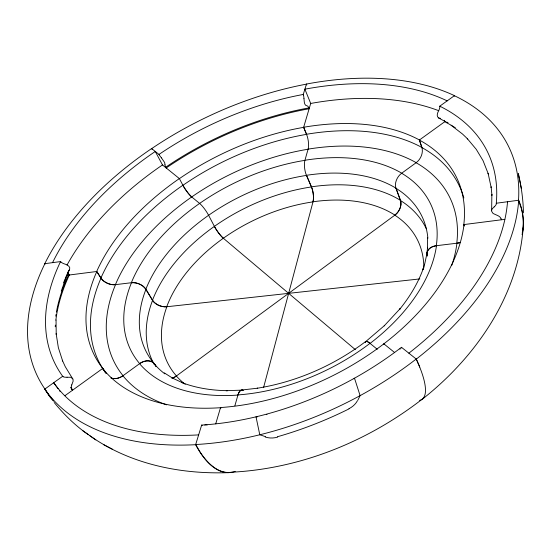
<?xml version="1.0" encoding="UTF-8"?>
<svg xmlns="http://www.w3.org/2000/svg" width="551" height="551" viewBox="0 0 551 551"><rect width="100%" height="100%" fill="white"/><g stroke="black" fill="none" stroke-linecap="round" stroke-linejoin="round"><path stroke-width="0.83" d="M56.044 319.952L56.223 334.326L56.161 333.699L58.351 347.647L62.642 361.022L62.318 360.258L65.266 366.677L73.069 379.446L73.097 381.299L71.747 384.88M451.124 125.249L462.537 134.058L467.675 138.969L467.22 138.528L476.236 149.314L483.055 160.658L488.303 173.944L488.096 173.296L491.223 187.712L491.134 186.851L491.94 195.316L491.857 194.462L491.637 211.322L493.097 213.485L497.47 215.462A7.232 5.255 3.7 0 1 501.107 218.816M491.526 210.386L492.188 208.815L494.24 206.873M523.188 227.694C517.974 296.424 475.561 357.124 422.693 398.924M426.956 252.751L427.59 247.268L427.5 248.157L427.617 237.577M164.99 164.804L164.653 162.552L161.429 157.875M427.121 252.757L424.697 263.991L422.886 269.735L423.416 268.13C418.126 283.173 409.675 296.934 399.675 309.29L400.453 308.305L384.219 325.834L384.57 325.489L365.795 341.537M263.536 387.677L312.989 201.886A139.389 90.137 -26 0 0 223.348 238.239A139.375 90.116 -26 0 0 166.726 306.755A11.178 7.115 20.1 0 1 152.469 300.281L145.822 289.33A11.227 7.122 21.2 0 0 131.475 282.718A166.946 104.366 -26 0 0 139.658 363.619A12.342 9.333 -40.1 0 1 154.638 364.342A153.736 97.038 -26 0 0 164.804 373.84M234.871 405.791L237.929 395.067A166.932 104.359 -26 0 1 139.555 363.688L123.031 375.699A187.037 117.149 -26 0 1 115.531 284.647L131.338 282.732A166.932 104.359 -26 0 1 199.614 203.422A166.953 104.38 -26 0 1 304.91 160.348A10.724 3.65 81.3 0 0 306.473 175.404L311.432 186.941A10.758 3.692 81.8 0 1 313.016 201.79A139.375 90.116 -26 0 1 394.909 215.11A11.433 8.155 -56.8 0 0 400.494 200.392L396.059 188.235A153.736 97.038 -26 0 0 306.501 175.308L311.46 186.844A10.758 3.692 81.8 0 1 313.016 201.79M52.559 262.648A251.559 152.407 -26 0 1 155.279 151.463L162.476 164.942L179.406 178.62A201.907 124.078 -26 0 1 303.622 127.357L306.542 134.361A10.765 3.65 80.8 0 1 308.085 149.231L304.937 160.251A166.932 104.359 -26 0 1 401.727 173.186L416.101 162.738A11.674 8.348 -59.7 0 0 421.866 147.565L419.352 140.044L444.712 121.757A238.073 146.883 -26 0 1 455.319 127.77M215.723 423.829L220.503 407.706A201.886 124.051 -26 0 1 102.679 368.474L104.139 370.589M303.649 127.26A201.886 124.051 -26 0 1 419.442 139.982L421.956 147.503A200.674 124.471 -26 0 0 306.563 134.272L303.649 127.26L310.702 103.457L304.889 89.179A251.559 152.407 -26 0 1 447.171 100.874M422.5 398.945C367.972 441.351 300.812 468.715 231.53 472.214A104.49 45.23 85.6 0 1 200.061 451.992L195.681 444.526L201.659 425.076A240.904 145.733 -26 0 0 401.465 347.295L416.205 359.018L417.245 361.18M303.394 94.889A4.952 1.646 80 0 0 303.264 94.455L306.439 84.131A262.262 159.129 -26 0 0 151.683 148.598L159.005 154.425A4.883 0.902 55.5 0 0 159.239 154.817M61.271 291.073L66.568 276.271L66.361 276.76L69.619 269.377C70.735 266.367 66.699 264.528 64.405 263.908A8.169 5.138 24.3 0 1 60.789 261.973M63.517 282.959L64.963 279.212M65.252 278.462L68.558 271.002M438.727 110.648C437.494 112.714 436.158 116.199 438.582 117.948L445.401 121.633M357.895 400.116L360.106 395.632L354.493 378.186L354.079 378.792M69.619 269.377L68.641 270.858M365.719 341.475C334.002 365.437 296.507 381.96 257.2 388.248L257.668 388.186L242.034 389.984M64.88 395.735L72.532 390.218M70.576 387.243A238.28 146.862 -26 0 0 72.057 389.343L72.642 390.142L102.782 368.399A201.9 124.065 -26 0 1 96.824 271.478L101.033 278.069A200.688 124.485 -26 0 0 105.888 373.13M444.802 121.688L445.256 121.365M44.893 389.02L62.683 376.278A240.945 145.788 -26 0 1 60.541 261.58L44.9 263.674A262.248 159.115 -26 0 0 44.893 389.02L49.342 395.825A97.231 75.79 -40 0 0 52.979 400.184M439.788 106.653A5.469 3.891 -62.2 0 0 439.767 106.178L454.375 95.709A262.214 159.074 -26 0 1 518.505 200.261L521.225 208.126A99.641 72.849 7.9 0 1 522.258 232.983M204.793 425.076L206.095 424.587L207.059 425.083M399.902 349.058L400.343 348.941M266.581 414.641L266.98 414.559M439.767 106.178A240.911 145.753 -26 0 1 496.286 203.236L518.505 200.261M67.725 275.197L69.192 275.011M56.409 312.142A238.28 146.862 -26 0 1 68.813 274.219L69.323 274.997L96.687 271.498A201.886 124.051 -26 0 1 179.357 178.586L182.932 185.288A10.648 2.011 55.1 0 0 191.72 196.941L199.614 203.422A10.621 2.011 54.9 0 1 208.636 215.338L214.415 226.427A10.662 2.039 54.6 0 0 223.293 238.197L355.361 349.651M220.82 408.002L220.552 407.554A201.859 124.023 -26 0 0 383.847 343.838A201.886 124.051 -26 0 0 463.99 224.567L501.231 219.808L500.949 218.843M501.417 219.78L504.826 219.346M419.786 278.923L166.863 306.742A139.382 90.13 -26 0 0 176.451 375.947L394.819 215.179A139.369 90.109 -26 0 1 423.815 267.965M67.043 377.249L70.886 377.277L72.794 378.868M242.027 390.129L226.227 390.693L227.542 390.68C211.963 390.459 196.287 388.138 181.699 382.525M229.133 472.62C180.611 474.528 130.119 464.204 89.978 435.807M440.524 118.362L438.582 117.948M265.479 436.64L259.783 434.767L256.015 416.825L256.814 416.949A10.8 6.612 30.6 0 0 257.103 416.997M183.318 383.11L172.773 378.241L164.253 372.862M103.767 444.74L112.342 449.168M54.191 402.512C64.136 414.634 75.404 425.82 88.394 434.663M82.54 430.531L95.784 439.898M384.054 344.32L383.847 343.838L394.144 352.151M377.256 349.293L370.079 343.404A166.932 104.359 -26 0 0 436.495 245.691L456.765 243.232A187.016 117.122 -26 0 0 416.101 162.738M58.144 388.799L53.702 382.718A251.559 152.407 -26 0 0 198.642 434.891M59.405 390.528L60.031 391.389M102.782 368.399L104.242 370.52M104.532 370.94L105.689 372.628M105.985 373.048L106.274 373.468M104.428 371.016L105.296 372.283M131.475 282.718A11.22 7.122 21.2 0 1 145.96 289.309A153.743 97.052 -26 0 0 154.741 364.273L156.078 366.36M154.638 364.342L155.988 366.449M96.687 271.498L100.895 278.083A11.33 7.191 22.4 0 0 115.4 284.667A187.023 117.136 -26 0 1 191.72 196.941A187.044 117.156 -26 0 1 308.085 149.231M145.96 289.309L152.606 300.267A152.228 97.534 -26 0 0 154.232 364.5M220.503 407.706L220.779 408.16M44.9 263.674L45.12 264.081M152.069 149.362L151.635 148.563A262.235 159.094 -26 0 0 44.769 263.695M416.535 359.617L416.294 359.094A262.235 159.094 -26 0 0 518.698 200.233A99.648 72.856 7.9 0 1 522.079 234.671M306.439 84.131L306.804 84.937M416.68 360.058L419.58 366.622M417.376 361.594L419.766 367.097M383.93 343.9L384.137 344.382M454.554 96.143L454.465 95.647A262.235 159.094 -26 0 0 306.466 84.048M427.28 256.119A12.659 8.954 7.2 0 1 436.316 245.712A166.925 104.346 -26 0 0 401.645 173.248A11.523 8.217 -58.2 0 0 395.976 188.297L400.405 200.454A152.207 97.506 -26 0 1 426.329 228.761M463.99 224.567L464.149 225.056M464.286 226.068L463.811 224.588A201.873 124.037 -26 0 0 419.352 140.044M444.464 120.958L444.712 121.757M521.384 188.545L518.284 173.558C521.384 186.452 523.188 199.62 523.45 212.886M303.973 98.67C304.31 100.943 303.911 105.64 307.141 105.875A5.751 1.908 80.4 0 1 308.815 107.838M416.205 359.018A262.207 159.06 -26 0 1 195.681 444.526M53.722 401.169A97.238 75.79 -39.9 0 1 49.232 395.907L44.789 389.102A262.235 159.094 -26 0 0 195.633 444.691A104.504 45.237 85.6 0 0 235.277 471.36M507.54 201.728A251.559 152.407 -26 0 1 408.856 353.177M72.642 390.142A238.108 146.917 -26 0 1 71.162 388.042M55.245 326.791A238.108 146.917 -26 0 1 55.369 325.083M55.865 320.165A238.108 146.917 -26 0 1 69.323 274.997M185.212 384.281A139.375 90.116 -26 0 1 176.354 376.016A12.122 9.085 -41.7 0 1 171.85 378.262M176.354 376.016A12.122 9.085 -41.7 0 1 172.456 378.103M145.822 289.33A153.736 97.038 -26 0 1 208.588 215.296A153.75 97.059 -26 0 1 306.473 175.404M139.658 363.619A12.342 9.333 -40.1 0 1 154.741 364.273M456.937 243.211A12.969 9.346 6.2 0 0 460.264 242.44A12.969 9.339 6.2 0 1 456.937 243.211A187.023 117.136 -26 0 1 451.827 265.217M166.595 404.827A187.023 117.136 -26 0 1 122.928 375.775A12.611 9.656 -38.6 0 1 110.985 378.048M308.112 149.135A187.023 117.136 -26 0 1 416.191 162.676M122.928 375.775A12.604 9.656 -38.6 0 1 111.212 378.02M201.941 425.324A6.64 2.996 87.1 0 1 201.659 425.076M365.306 342.453A13.417 3.189 52.3 0 1 370.003 343.342A166.919 104.332 -26 0 1 237.977 394.922A13.272 5.538 86.4 0 1 243.17 390.26M237.977 394.922A13.272 5.538 86.4 0 1 243.149 390.411M365.382 342.591A13.424 3.189 52.3 0 1 370.003 343.342M202.038 425.565A10.262 4.635 87 0 1 201.928 425.517M401.665 347.771A10.428 2.7 52.1 0 1 401.645 348.046M401.465 347.295A6.743 1.743 52.1 0 1 401.534 347.633M419.676 367.021A105.723 26.055 52.8 0 1 420.22 400.212A105.723 26.055 52.8 0 1 419.559 400.398M496.286 203.236A6.226 4.594 3.6 0 1 496.258 203.684M400.405 200.454A11.433 8.155 -56.8 0 1 394.909 215.11M395.976 188.297A153.722 97.024 -26 0 1 427.872 238.28M427.211 255.306A12.666 8.954 7.2 0 1 436.316 245.712M421.866 147.565A200.667 124.457 -26 0 1 463.846 197.954M446.62 121.978A238.246 146.821 -26 0 1 448.059 122.749M496.437 203.718A9.629 7.115 3.7 0 1 494.192 206.832M444.32 120.304A6.35 4.477 -61.4 0 1 444.471 120.607M439.912 106.625A8.479 6.033 -62.2 0 1 438.686 110.634M67.036 265.024A248.591 153.577 -26 0 1 162.476 164.942M310.702 103.457A248.591 153.577 -26 0 1 438.541 110.62M152.469 300.281A152.221 97.52 -26 0 1 214.367 226.385A152.234 97.541 -26 0 1 311.432 186.941M311.46 186.844A152.221 97.52 -26 0 1 400.494 200.392M100.895 278.083A200.674 124.471 -26 0 1 182.884 185.246A10.648 2.011 55.1 0 0 191.72 196.941M159.005 154.425A240.952 145.801 -26 0 1 303.264 94.455M223.293 238.197A10.662 2.039 54.6 0 1 214.415 226.427M182.932 185.288A200.702 124.498 -26 0 1 306.542 134.361M165.734 167.118A5.675 1.047 55.4 0 1 165.018 164.832M303.436 94.862A7.673 2.562 80 0 1 303.952 98.657M161.422 157.855A7.569 1.405 55.6 0 1 159.211 154.817M166.726 306.755A11.178 7.115 20.1 0 1 152.606 300.267M115.4 284.667A11.337 7.191 22.4 0 1 101.033 278.069M60.872 261.911A5.276 3.313 24.3 0 1 60.541 261.58M55.747 316.171A238.28 146.862 -26 0 1 55.995 314.559M68.689 274.226A6.123 3.816 23.6 0 1 68.386 271.388M63.062 376.547A6.013 4.663 -35.2 0 1 62.683 376.278M71.919 389.426A6.984 5.352 -35.7 0 1 71.788 384.887M67.05 377.194A9.312 7.232 -35.3 0 1 62.966 376.691M277.676 437.081A15.958 12.143 -3.2 0 1 265.238 437.033M349.031 408.883A261.56 159.783 -26 0 1 277.497 436.729M357.441 400.715A16.117 12.094 -27.2 0 1 348.941 408.704M166.216 167.959L165.789 167.173A238.287 146.876 -26 0 1 308.794 107.927L309.132 108.761A238.115 146.931 -26 0 0 166.216 167.959"/></g></svg>
